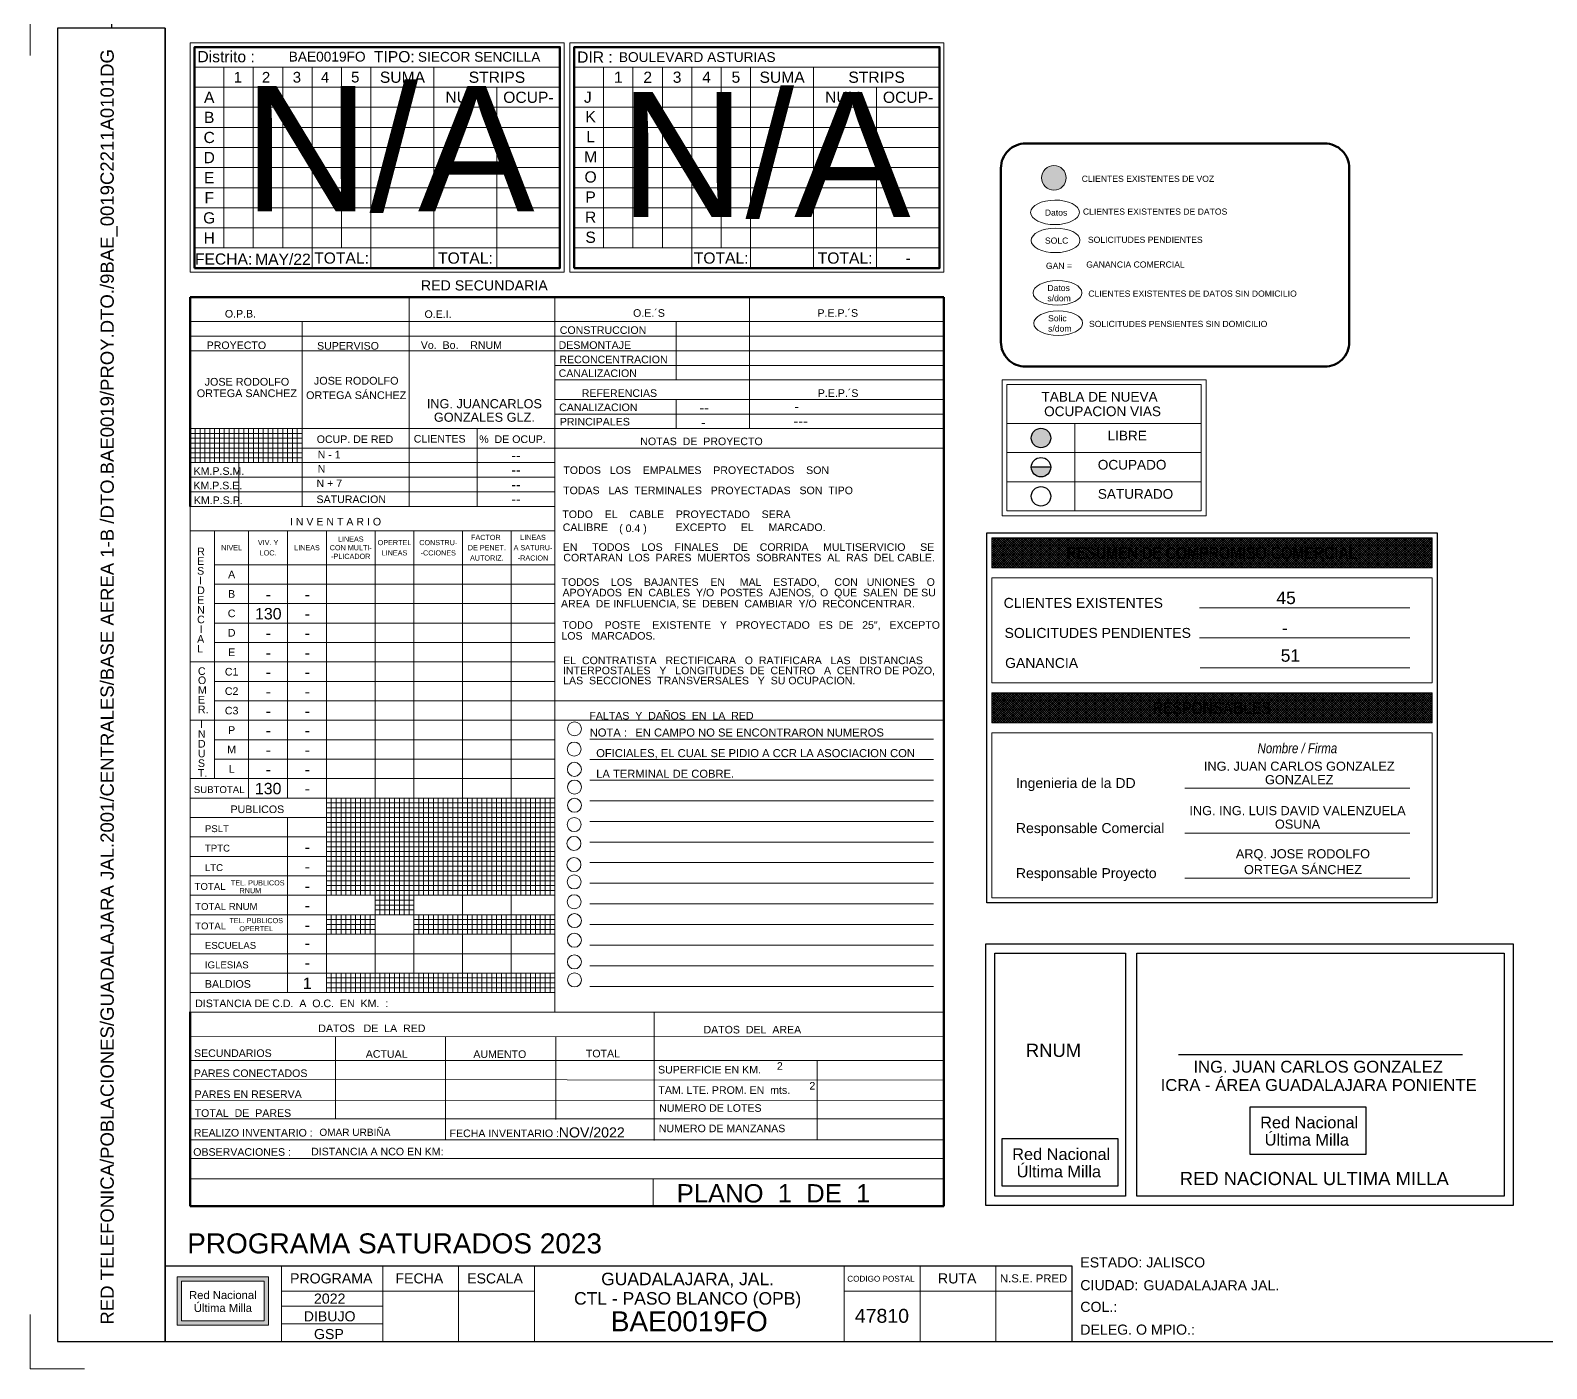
# Model space of a CAD drawing. Header units: millimetres. Extents: x -3867 to -351, y 1591 to 3666.
# Drawn here: x -2897.1 to -2594, y 1597.1 to 1864.5 of the extents above; entities that cross this region are included whole.
import ezdxf
from ezdxf.enums import TextEntityAlignment as Align

# ---------------------------------------------------------------- set-up
doc = ezdxf.new("R2010")
doc.units = ezdxf.units.MM
doc.linetypes.add('TLSIGC_007', pattern=[28, 10, -1, 10, -1, 2, -1, 2, -1])
for name, color, linetype, lineweight in [('APUNTADOR PROYECTADO SECUNDARIO', 1, 'Continuous', 80), ('CANALIZACION P.V.C. ALIGERADA EXISTENTE', 132, 'Continuous', 30), ('CENTRAL', 6, 'Continuous', 5), ('CLIENTES EXISTENTES DE DATOS', 7, 'Continuous', 13), ('CLIENTES EXISTENTES DE DATOS SIN DOMICILIO', 170, 'Continuous', 13), ('CLIENTES EXISTENTES DE VOZ', 94, 'Continuous', 13), ('DATOS DE CARATULA', 160, 'Continuous', 5), ('DISTRITO', 42, 'TLSIGC_007', 60), ('GANANCIA COMENCIAL', 10, 'Continuous', 13), ('marco', 7, 'Continuous', 60), ('MARCO DE CONSTRUCCION', 7, 'Continuous', 5), ('MARCO Y LINEAS DE DATOS', 150, 'Continuous', 20), ('MARCOS CONSTRUCCION', 7, 'Continuous', 30), ('SOLICITUDES', 6, 'Continuous', 9), ('SOLICITUDES PENSIENTES SIN DOMICILIO', 172, 'Continuous', 13)]:
    doc.layers.add(name, color=color, linetype=linetype, lineweight=lineweight)
doc.layers.add('CABLE PROYECTADO SUBTERRANEO', color=1, linetype='Continuous')
doc.styles.add('RESUMEN', font='ARIALNB.TTF')
doc.styles.add('RESUMEN 1', font='ARIALNBI.TTF')
doc.styles.get("Standard").update_dxf_attribs({"font": 'arial.ttf'})

msp = doc.modelspace()

# ---------------------------------------------------------------- hatches: boundary and pattern name
at = {"linetype": 'Continuous', "lineweight": 0}
h = msp.add_hatch(dxfattribs=at)
h.set_pattern_fill('ANSI37', color=254, scale=0.1, style=0)
h.set_pattern_definition([(45, (-3187.67385, 2003.2851), (-0.2245064, 0.2245064), []), (135, (-3187.67385, 2003.2851), (-0.2245064, -0.2245064), [])])
h.paths.add_polyline_path([(-2704.97, 1763.14), (-2704.97, 1757.14), (-2616.97, 1757.14), (-2616.97, 1763.14)])
h = msp.add_hatch(dxfattribs=at)
h.set_pattern_fill('ANSI37', color=254, scale=0.1, style=0)
h.set_pattern_definition([(45, (-3187.6692, 1972.2928), (-0.2245064, 0.2245064), []), (135, (-3187.6692, 1972.2928), (-0.2245064, -0.2245064), [])])
h.paths.add_polyline_path([(-2704.96, 1732.15), (-2704.96, 1726.15), (-2616.96, 1726.15), (-2616.96, 1732.15)])
at = {"layer": 'CANALIZACION P.V.C. ALIGERADA EXISTENTE', "ltscale": 0.1}
for points in [[(-2693.18, 1783.07, 1), (-2697.06, 1783.07, 1)], [(-2693.18, 1777.24), (-2697.06, 1777.24, 1)]]:
    msp.add_hatch(color=256, dxfattribs=at).paths.add_polyline_path(points)
at = {"layer": 'CLIENTES EXISTENTES DE VOZ'}
h = msp.add_hatch(color=94, dxfattribs=at)
h.dxf.hatch_style = 1
edge = h.paths.add_edge_path()
edge.add_arc((-2692.54, 1835.07), 2.46, 0, 360)
at = {"layer": 'MARCO Y LINEAS DE DATOS', "linetype": 'Continuous', "lineweight": 9}
h = msp.add_hatch(color=256, dxfattribs=at)
h.dxf.hatch_style = 1
h.paths.add_polyline_path([(-2867.76, 1615.47), (-2867.76, 1605.78), (-2849.53, 1605.78), (-2849.53, 1615.47)])
h.paths.add_polyline_path([(-2850.42, 1606.67), (-2866.88, 1606.67), (-2866.88, 1614.58), (-2850.42, 1614.58)], flags=16)
h.paths.add_polyline_path([(-2865.63, 1613.05), (-2851.65, 1613.05), (-2851.65, 1610.61), (-2865.63, 1610.61)], flags=24)
h.paths.add_polyline_path([(-2864.68, 1610.84), (-2852.52, 1610.84), (-2852.52, 1607.99), (-2864.68, 1607.99)], flags=24)

# ---------------------------------------------------------------- linework, layer by layer
at = {"color": 7, "linetype": 'Continuous', "lineweight": 5}
for p, q in [((-2663.44, 1749.12), (-2621.37, 1749.12)), ((-2663.44, 1743.12), (-2621.37, 1743.12)), ((-2663.32, 1737.12), (-2621.37, 1737.12)), ((-2666.37, 1713.12), (-2621.37, 1713.12)), ((-2666.37, 1704.12), (-2621.37, 1704.12)), ((-2666.37, 1695.12), (-2621.37, 1695.12))]:
    msp.add_line(p, q, dxfattribs=at)
at = {"color": 7, "linetype": 'Continuous', "lineweight": 30}
msp.add_lwpolyline([(-2705.96, 1764.15), (-2615.96, 1764.15), (-2615.96, 1690.15), (-2705.96, 1690.15)], close=True, dxfattribs=at)
at = {"color": 7, "linetype": 'Continuous', "lineweight": 5}
for points in [[(-2704.96, 1763.15), (-2616.96, 1763.15), (-2616.96, 1757.15), (-2704.96, 1757.15)], [(-2704.96, 1755.15), (-2616.96, 1755.15), (-2616.96, 1734.15), (-2704.96, 1734.15)], [(-2704.96, 1732.15), (-2616.96, 1732.15), (-2616.96, 1726.15), (-2704.96, 1726.15)], [(-2704.96, 1724.15), (-2616.96, 1724.15), (-2616.96, 1691.15), (-2704.96, 1691.15)]]:
    msp.add_lwpolyline(points, close=True, dxfattribs=at)
at = {"layer": 'CANALIZACION P.V.C. ALIGERADA EXISTENTE', "ltscale": 0.1}
msp.add_line((-2693.18, 1777.24), (-2697.06, 1777.24), dxfattribs=at)
for centre in [(-2695.12, 1783.07), (-2695.12, 1777.24), (-2695.12, 1771.42)]:
    msp.add_circle(centre, 1.94, dxfattribs=at)
at = {"layer": 'CLIENTES EXISTENTES DE DATOS'}
msp.add_ellipse((-2692.32, 1828.17), major_axis=(4.88, 0.02), ratio=0.5027, dxfattribs=at)
at = {"layer": 'CLIENTES EXISTENTES DE VOZ'}
msp.add_circle((-2692.54, 1835.07), 2.46, dxfattribs=at)
at = {"layer": 'marco'}
msp.add_lwpolyline([(-2703.13, 1837.01, -0.414214), (-2698.21, 1841.94), (-2664.72, 1841.94), (-2640.34, 1841.94), (-2638.41, 1841.94, -0.414214), (-2633.49, 1837.01), (-2633.49, 1802.26, -0.414214), (-2638.41, 1797.34), (-2640.34, 1797.34), (-2664.72, 1797.34), (-2698.21, 1797.34, -0.414214), (-2703.13, 1802.26)], format="xyb", close=True, dxfattribs=at)
at = {"layer": 'MARCO DE CONSTRUCCION', "color": 7, "linetype": 'Continuous', "lineweight": 5}
msp.add_line((-2788.42, 1861.21), (-2788.42, 1857.19), dxfattribs=at)
at = {"layer": 'MARCO DE CONSTRUCCION', "color": 7, "linetype": 'Continuous'}
for p, q in [((-2864.31, 1857.19), (-2791.27, 1857.19)), ((-2858.43, 1821.05), (-2858.43, 1857.19)), ((-2852.56, 1821.05), (-2852.56, 1857.19)), ((-2846.68, 1821.05), (-2846.68, 1857.19)), ((-2840.8, 1817.03), (-2840.8, 1857.19)), ((-2834.92, 1821.05), (-2834.92, 1857.19)), ((-2829.05, 1817.03), (-2829.05, 1857.19)), ((-2816.45, 1817.03), (-2816.45, 1857.19)), ((-2788.42, 1857.19), (-2715.38, 1857.19)), ((-2782.54, 1821.05), (-2782.54, 1857.19)), ((-2776.67, 1821.05), (-2776.67, 1857.19)), ((-2770.79, 1821.05), (-2770.79, 1857.19)), ((-2764.91, 1817.03), (-2764.91, 1857.19)), ((-2759.04, 1821.05), (-2759.04, 1857.19)), ((-2753.16, 1817.03), (-2753.16, 1857.19)), ((-2740.57, 1817.03), (-2740.57, 1857.19)), ((-2864.31, 1853.18), (-2791.27, 1853.18)), ((-2803.86, 1817.03), (-2803.86, 1853.18)), ((-2788.42, 1853.18), (-2715.38, 1853.18)), ((-2727.97, 1817.03), (-2727.97, 1853.18)), ((-2864.31, 1849.16), (-2791.27, 1849.16)), ((-2788.42, 1849.16), (-2715.38, 1849.16)), ((-2864.31, 1845.14), (-2791.27, 1845.14)), ((-2788.42, 1845.14), (-2715.38, 1845.14)), ((-2864.31, 1841.13), (-2791.27, 1841.13)), ((-2788.42, 1841.13), (-2715.38, 1841.13)), ((-2864.31, 1837.11), (-2791.27, 1837.11)), ((-2788.42, 1837.11), (-2715.38, 1837.11)), ((-2864.31, 1833.09), (-2791.27, 1833.09)), ((-2788.42, 1833.09), (-2715.38, 1833.09)), ((-2864.31, 1829.08), (-2791.27, 1829.08)), ((-2788.42, 1829.08), (-2715.38, 1829.08)), ((-2864.31, 1825.06), (-2791.27, 1825.06)), ((-2788.42, 1825.06), (-2715.38, 1825.06)), ((-2864.31, 1821.05), (-2791.27, 1821.05)), ((-2788.42, 1821.05), (-2715.38, 1821.05)), ((-2821.42, 1811.19), (-2821.42, 1769.41)), ((-2792.27, 1811.19), (-2792.27, 1668.36)), ((-2753.41, 1811.19), (-2753.41, 1784.96)), ((-2865.15, 1806.33), (-2714.54, 1806.33)), ((-2865.15, 1803.42), (-2714.54, 1803.42)), ((-2842.8, 1806.33), (-2842.8, 1769.41)), ((-2768.02, 1806.25), (-2768.02, 1794.67)), ((-2865.15, 1800.5), (-2714.54, 1800.5)), ((-2792.27, 1797.59), (-2714.54, 1797.59)), ((-2792.27, 1794.67), (-2714.54, 1794.67)), ((-2792.27, 1790.79), (-2714.54, 1790.79)), ((-2768.02, 1790.79), (-2768.02, 1784.96)), ((-2792.27, 1787.87), (-2714.54, 1787.87)), ((-2865.15, 1668.36), (-2865.15, 1784.96)), ((-2865.15, 1784.95), (-2792.27, 1784.95)), ((-2865.15, 1783.98), (-2842.8, 1783.98)), ((-2865.15, 1783.01), (-2842.8, 1783.01)), ((-2864.18, 1784.96), (-2864.18, 1778.15)), ((-2863.2, 1784.96), (-2863.2, 1778.15)), ((-2862.23, 1784.96), (-2862.23, 1778.15)), ((-2861.26, 1784.96), (-2861.26, 1778.15)), ((-2860.29, 1784.96), (-2860.29, 1778.15)), ((-2859.32, 1784.96), (-2859.32, 1778.15)), ((-2858.35, 1784.96), (-2858.35, 1778.15)), ((-2857.37, 1784.96), (-2857.37, 1778.15)), ((-2856.4, 1784.96), (-2856.4, 1778.15)), ((-2855.43, 1784.96), (-2855.43, 1769.41)), ((-2854.46, 1784.96), (-2854.46, 1778.15)), ((-2853.49, 1784.96), (-2853.49, 1778.15)), ((-2852.52, 1784.96), (-2852.52, 1778.15)), ((-2851.54, 1784.96), (-2851.54, 1778.15)), ((-2850.57, 1784.96), (-2850.57, 1778.15)), ((-2849.6, 1784.96), (-2849.6, 1778.15)), ((-2848.63, 1784.96), (-2848.63, 1778.15)), ((-2847.66, 1784.96), (-2847.66, 1778.15)), ((-2846.69, 1784.96), (-2846.69, 1778.15)), ((-2845.71, 1784.96), (-2845.71, 1778.15)), ((-2844.74, 1784.96), (-2844.74, 1778.15)), ((-2843.77, 1784.96), (-2843.77, 1778.15)), ((-2807.82, 1784.96), (-2807.82, 1769.41)), ((-2792.27, 1784.96), (-2714.54, 1784.96)), ((-2865.15, 1782.04), (-2842.8, 1782.04)), ((-2714.54, 1781.07), (-2865.15, 1781.07)), ((-2865.15, 1780.1), (-2842.8, 1780.1)), ((-2865.15, 1779.13), (-2842.8, 1779.13)), ((-2865.15, 1778.15), (-2792.27, 1778.15)), ((-2792.27, 1775.24), (-2865.15, 1775.24)), ((-2865.15, 1772.32), (-2792.27, 1772.32)), ((-2865.15, 1769.41), (-2792.27, 1769.41)), ((-2865.15, 1764.55), (-2792.27, 1764.55)), ((-2860.29, 1764.55), (-2860.29, 1715)), ((-2853.49, 1764.55), (-2853.49, 1711.11)), ((-2845.71, 1764.55), (-2845.75, 1711.15)), ((-2837.94, 1672.24), (-2837.94, 1764.55)), ((-2828.22, 1764.55), (-2828.22, 1672.24)), ((-2820.45, 1672.24), (-2820.45, 1764.55)), ((-2810.73, 1764.55), (-2810.73, 1672.24)), ((-2801.02, 1764.55), (-2801.02, 1672.24)), ((-2860.29, 1757.75), (-2792.27, 1757.75)), ((-2860.29, 1753.86), (-2792.27, 1753.86)), ((-2860.29, 1749.98), (-2792.27, 1749.98)), ((-2860.29, 1746.09), (-2792.27, 1746.09)), ((-2860.29, 1742.2), (-2792.27, 1742.2)), ((-2865.15, 1738.32), (-2792.27, 1738.32)), ((-2860.29, 1734.43), (-2792.27, 1734.43)), ((-2860.29, 1730.54), (-2714.54, 1730.54)), ((-2865.15, 1726.66), (-2714.54, 1726.66)), ((-2860.29, 1722.77), (-2792.27, 1722.77)), ((-2785.32, 1722.92), (-2716.6, 1722.92)), ((-2860.29, 1718.88), (-2792.27, 1718.88)), ((-2785.32, 1718.8), (-2716.6, 1718.8)), ((-2865.15, 1715), (-2792.27, 1715)), ((-2785.32, 1714.68), (-2716.6, 1714.68)), ((-2865.15, 1711.11), (-2792.27, 1711.11)), ((-2837.94, 1710.14), (-2792.27, 1710.14)), ((-2836.97, 1711.11), (-2836.97, 1691.68)), ((-2836, 1711.11), (-2836, 1691.68)), ((-2835.03, 1711.11), (-2835.03, 1691.68)), ((-2834.05, 1711.11), (-2834.05, 1691.68)), ((-2833.08, 1711.11), (-2833.08, 1691.68)), ((-2832.11, 1711.11), (-2832.11, 1691.68)), ((-2831.14, 1711.11), (-2831.14, 1691.68)), ((-2830.17, 1711.11), (-2830.17, 1691.68)), ((-2829.2, 1711.11), (-2829.2, 1691.68)), ((-2827.25, 1711.11), (-2827.25, 1687.79)), ((-2826.28, 1711.11), (-2826.28, 1687.79)), ((-2825.31, 1711.11), (-2825.31, 1687.79)), ((-2824.34, 1711.11), (-2824.34, 1687.79)), ((-2823.37, 1711.11), (-2823.37, 1687.79)), ((-2822.39, 1711.11), (-2822.39, 1687.79)), ((-2821.42, 1711.11), (-2821.42, 1687.79)), ((-2819.48, 1711.11), (-2819.48, 1691.68)), ((-2818.51, 1691.68), (-2818.51, 1711.11)), ((-2817.54, 1711.11), (-2817.54, 1691.68)), ((-2816.56, 1711.11), (-2816.56, 1691.68)), ((-2815.59, 1691.68), (-2815.59, 1711.11)), ((-2814.62, 1691.68), (-2814.62, 1711.11)), ((-2813.65, 1711.11), (-2813.65, 1691.68)), ((-2812.68, 1691.68), (-2812.68, 1711.11)), ((-2811.71, 1711.11), (-2811.71, 1691.68)), ((-2809.76, 1711.11), (-2809.76, 1691.68)), ((-2808.79, 1711.11), (-2808.79, 1691.68)), ((-2807.82, 1691.68), (-2807.82, 1711.11)), ((-2806.85, 1711.11), (-2806.85, 1691.68)), ((-2805.88, 1691.68), (-2805.88, 1711.11)), ((-2804.9, 1711.11), (-2804.9, 1691.68)), ((-2803.93, 1691.68), (-2803.93, 1711.11)), ((-2802.96, 1711.11), (-2802.96, 1691.68)), ((-2801.99, 1691.68), (-2801.99, 1711.11)), ((-2800.05, 1711.11), (-2800.05, 1691.68)), ((-2799.07, 1691.68), (-2799.07, 1711.11)), ((-2798.1, 1711.11), (-2798.1, 1691.68)), ((-2797.13, 1691.68), (-2797.13, 1711.11)), ((-2796.16, 1711.11), (-2796.16, 1691.68)), ((-2795.19, 1691.68), (-2795.19, 1711.11)), ((-2794.22, 1711.11), (-2794.22, 1691.68)), ((-2793.24, 1691.68), (-2793.24, 1711.11)), ((-2785.32, 1710.56), (-2716.6, 1710.56)), ((-2865.15, 1707.22), (-2792.27, 1707.22)), ((-2845.71, 1707.22), (-2845.71, 1672.24)), ((-2837.94, 1709.17), (-2792.27, 1709.17)), ((-2837.94, 1708.19), (-2792.27, 1708.19)), ((-2785.32, 1706.44), (-2716.6, 1706.44)), ((-2837.94, 1706.25), (-2792.27, 1706.25)), ((-2837.94, 1705.28), (-2792.27, 1705.28)), ((-2837.94, 1704.31), (-2792.27, 1704.31)), ((-2865.15, 1703.34), (-2792.27, 1703.34)), ((-2837.94, 1702.36), (-2792.27, 1702.36)), ((-2837.94, 1701.39), (-2792.27, 1701.39)), ((-2837.94, 1700.42), (-2792.27, 1700.42)), ((-2785.32, 1702.32), (-2716.6, 1702.32)), ((-2865.15, 1699.45), (-2792.27, 1699.45)), ((-2837.94, 1698.48), (-2792.27, 1698.48)), ((-2837.94, 1697.51), (-2792.27, 1697.51)), ((-2785.32, 1698.21), (-2716.6, 1698.21)), ((-2865.15, 1695.56), (-2792.27, 1695.56)), ((-2837.94, 1696.53), (-2792.27, 1696.53)), ((-2837.94, 1694.59), (-2792.27, 1694.59)), ((-2865.15, 1691.68), (-2792.27, 1691.68)), ((-2792.27, 1693.62), (-2837.94, 1693.62)), ((-2837.94, 1692.65), (-2792.27, 1692.65)), ((-2785.32, 1694.09), (-2716.6, 1694.09)), ((-2828.22, 1690.7), (-2820.45, 1690.7)), ((-2820.45, 1689.73), (-2828.22, 1689.73)), ((-2828.22, 1688.76), (-2820.45, 1688.76)), ((-2785.32, 1689.97), (-2716.6, 1689.97)), ((-2865.15, 1687.79), (-2792.27, 1687.79)), ((-2837.94, 1686.82), (-2828.22, 1686.82)), ((-2837.94, 1685.85), (-2828.22, 1685.85)), ((-2836.97, 1687.79), (-2836.97, 1683.9)), ((-2836, 1687.79), (-2836, 1683.9)), ((-2835.03, 1687.79), (-2835.03, 1683.9)), ((-2834.05, 1687.79), (-2834.05, 1683.9)), ((-2833.08, 1687.79), (-2833.08, 1683.9)), ((-2832.11, 1687.79), (-2832.11, 1683.9)), ((-2831.14, 1687.79), (-2831.14, 1683.9)), ((-2830.17, 1687.79), (-2830.17, 1683.9)), ((-2829.2, 1687.79), (-2829.2, 1683.9)), ((-2820.45, 1686.82), (-2792.27, 1686.82)), ((-2820.45, 1685.85), (-2792.27, 1685.85)), ((-2819.48, 1687.79), (-2819.48, 1683.9)), ((-2818.51, 1687.79), (-2818.51, 1683.9)), ((-2817.54, 1683.9), (-2817.54, 1687.79)), ((-2816.56, 1687.79), (-2816.56, 1683.9)), ((-2815.59, 1683.9), (-2815.59, 1687.79)), ((-2814.62, 1687.79), (-2814.62, 1683.9)), ((-2813.65, 1683.9), (-2813.65, 1687.79)), ((-2812.68, 1687.79), (-2812.68, 1683.9)), ((-2811.71, 1683.9), (-2811.71, 1687.79)), ((-2809.76, 1687.79), (-2809.76, 1683.9)), ((-2808.79, 1683.9), (-2808.79, 1687.79)), ((-2807.82, 1687.79), (-2807.82, 1683.9)), ((-2806.85, 1683.9), (-2806.85, 1687.79)), ((-2805.88, 1687.79), (-2805.88, 1683.9)), ((-2804.9, 1683.9), (-2804.9, 1687.79)), ((-2803.93, 1687.79), (-2803.93, 1683.9)), ((-2802.96, 1683.9), (-2802.96, 1687.79)), ((-2801.99, 1687.79), (-2801.99, 1683.9)), ((-2800.05, 1683.9), (-2800.05, 1687.79)), ((-2799.07, 1687.79), (-2799.07, 1683.9)), ((-2798.1, 1683.9), (-2798.1, 1687.79)), ((-2797.13, 1687.79), (-2797.13, 1683.9)), ((-2796.16, 1683.9), (-2796.16, 1687.79)), ((-2795.19, 1687.79), (-2795.19, 1683.9)), ((-2794.22, 1683.9), (-2794.22, 1687.79)), ((-2793.24, 1687.79), (-2793.24, 1683.9)), ((-2785.32, 1685.85), (-2716.6, 1685.85)), ((-2865.15, 1683.9), (-2792.27, 1683.9)), ((-2837.94, 1684.87), (-2828.22, 1684.87)), ((-2820.45, 1684.87), (-2792.27, 1684.87)), ((-2865.15, 1680.02), (-2792.27, 1680.02)), ((-2785.32, 1681.73), (-2716.6, 1681.73)), ((-2865.15, 1676.13), (-2792.27, 1676.13)), ((-2836.97, 1676.13), (-2836.97, 1672.24)), ((-2836, 1672.24), (-2836, 1676.13)), ((-2835.03, 1676.13), (-2835.03, 1672.24)), ((-2834.05, 1672.24), (-2834.05, 1676.13)), ((-2833.08, 1676.13), (-2833.08, 1672.24)), ((-2832.11, 1672.24), (-2832.11, 1676.13)), ((-2831.14, 1676.13), (-2831.14, 1672.24)), ((-2830.17, 1672.24), (-2830.17, 1676.13)), ((-2829.2, 1676.13), (-2829.2, 1672.24)), ((-2827.25, 1672.24), (-2827.25, 1676.13)), ((-2826.28, 1676.13), (-2826.28, 1672.24)), ((-2825.31, 1672.24), (-2825.31, 1676.13)), ((-2824.34, 1672.24), (-2824.34, 1676.13)), ((-2823.37, 1676.13), (-2823.37, 1672.24)), ((-2822.39, 1676.13), (-2822.39, 1672.24)), ((-2821.42, 1672.24), (-2821.42, 1676.13)), ((-2819.48, 1676.13), (-2819.48, 1672.24)), ((-2818.51, 1672.24), (-2818.51, 1676.13)), ((-2817.54, 1676.13), (-2817.54, 1672.24)), ((-2816.56, 1672.24), (-2816.56, 1676.13)), ((-2815.59, 1676.13), (-2815.59, 1672.24)), ((-2814.62, 1672.24), (-2814.62, 1676.13)), ((-2813.65, 1676.13), (-2813.65, 1672.24)), ((-2812.68, 1672.24), (-2812.68, 1676.13)), ((-2811.71, 1676.13), (-2811.71, 1672.24)), ((-2809.76, 1672.24), (-2809.76, 1676.13)), ((-2808.79, 1676.13), (-2808.79, 1672.24)), ((-2807.82, 1672.24), (-2807.82, 1676.13)), ((-2806.85, 1676.13), (-2806.85, 1672.24)), ((-2805.88, 1672.24), (-2805.88, 1676.13)), ((-2804.9, 1676.13), (-2804.9, 1672.24)), ((-2803.93, 1672.24), (-2803.93, 1676.13)), ((-2802.96, 1676.13), (-2802.96, 1672.24)), ((-2801.99, 1672.24), (-2801.99, 1676.13)), ((-2800.05, 1676.13), (-2800.05, 1672.24)), ((-2799.07, 1672.24), (-2799.07, 1676.13)), ((-2798.1, 1676.13), (-2798.1, 1672.24)), ((-2797.13, 1676.13), (-2797.13, 1672.24)), ((-2796.16, 1672.24), (-2796.16, 1676.13)), ((-2795.19, 1672.24), (-2795.19, 1676.13)), ((-2794.22, 1676.13), (-2794.22, 1672.24)), ((-2793.24, 1672.24), (-2793.24, 1676.13)), ((-2785.32, 1677.61), (-2716.6, 1677.61)), ((-2837.94, 1675.16), (-2792.27, 1675.16)), ((-2837.94, 1674.19), (-2792.27, 1674.19)), ((-2837.94, 1673.21), (-2792.27, 1673.21)), ((-2785.32, 1673.49), (-2716.6, 1673.49)), ((-2865.15, 1672.24), (-2792.27, 1672.24)), ((-2714.54, 1668.36), (-2865.15, 1668.36)), ((-2772.45, 1668.36), (-2772.45, 1642.7)), ((-2864.95, 1663.46), (-2714.54, 1663.38)), ((-2836.11, 1663.46), (-2836.11, 1647.02)), ((-2814.16, 1663.34), (-2814.16, 1642.9)), ((-2792.08, 1663.46), (-2792.08, 1646.86)), ((-2865.15, 1658.64), (-2714.54, 1658.64)), ((-2739.88, 1658.57), (-2739.88, 1642.82)), ((-2865.11, 1654.87), (-2714.54, 1654.71)), ((-2714.54, 1650.67), (-2865.11, 1650.75)), ((-2865.03, 1647.02), (-2714.54, 1647.02)), ((-2865.03, 1642.82), (-2714.54, 1642.82)), ((-2714.54, 1639.09), (-2865.03, 1639.09)), ((-2865.11, 1635.05), (-2714.54, 1635.05)), ((-2772.65, 1635.05), (-2772.65, 1629.61))]:
    msp.add_line(p, q, dxfattribs=at)
at = {"layer": 'MARCO DE CONSTRUCCION', "color": 7, "linetype": 'Continuous', "lineweight": 50}
for p, q in [((-2865.15, 1811.19), (-2714.54, 1811.19)), ((-2865.15, 1811.19), (-2865.15, 1769.41)), ((-2714.54, 1811.19), (-2714.54, 1629.53)), ((-2865.15, 1629.53), (-2865.15, 1668.39)), ((-2714.54, 1629.53), (-2865.15, 1629.53))]:
    msp.add_line(p, q, dxfattribs=at)
at = {"layer": 'MARCO DE CONSTRUCCION', "linetype": 'Continuous'}
for p, q in [((-2701.92, 1785.98), (-2663.08, 1785.98)), ((-2688.32, 1785.98), (-2688.32, 1768.51)), ((-2701.92, 1780.16), (-2663.08, 1780.16)), ((-2701.92, 1774.33), (-2663.08, 1774.33))]:
    msp.add_line(p, q, dxfattribs=at)
at = {"layer": 'MARCO DE CONSTRUCCION', "color": 7, "linetype": 'Continuous', "lineweight": 30}
for p, q in [((-2870.15, 1617.66), (-2688.97, 1617.66)), ((-2688.97, 1617.66), (-2688.97, 1602.5))]:
    msp.add_line(p, q, dxfattribs=at)
at = {"layer": 'MARCO DE CONSTRUCCION', "color": 7, "linetype": 'Continuous', "lineweight": 20}
for p, q in [((-2846.9, 1617.66), (-2846.9, 1602.5)), ((-2826.68, 1617.66), (-2826.68, 1602.5)), ((-2811.52, 1617.66), (-2811.52, 1602.5)), ((-2796.36, 1617.66), (-2796.36, 1602.5)), ((-2734.45, 1617.66), (-2734.45, 1602.5)), ((-2719.29, 1617.66), (-2719.29, 1602.5)), ((-2704.13, 1617.66), (-2704.13, 1602.5)), ((-2846.9, 1612.6), (-2796.36, 1612.6)), ((-2734.45, 1612.6), (-2688.97, 1612.6)), ((-2846.9, 1609.57), (-2826.68, 1609.57)), ((-2846.9, 1606.03), (-2826.68, 1606.03))]:
    msp.add_line(p, q, dxfattribs=at)
at = {"layer": 'MARCO DE CONSTRUCCION', "color": 7, "linetype": 'Continuous', "lineweight": 30}
msp.add_lwpolyline([(-2870.15, 1864.96), (-2891.72, 1864.96), (-2891.72, 1602.5), (-2870.15, 1602.5), (-2870.15, 1864.96), (-2870.15, 1602.5), (-2070.22, 1602.5), (-2070.22, 2127.42), (-2880.93, 2127.42), (-2880.93, 1864.96)], dxfattribs=at)
at = {"layer": 'MARCO DE CONSTRUCCION'}
for points in [[(-2886.31, 1875.78), (-2886.31, 1870.37), (-2897.13, 1870.37), (-2897.13, 1859.55)], [(-2897.13, 1607.91), (-2897.13, 1597.08), (-2886.31, 1597.08)]]:
    msp.add_lwpolyline(points, dxfattribs=at)
at = {"layer": 'MARCO DE CONSTRUCCION', "color": 7, "linetype": 'Continuous', "lineweight": 5}
for points in [[(-2865.15, 1862.05), (-2790.43, 1862.05), (-2790.43, 1816.19), (-2865.15, 1816.19)], [(-2789.26, 1862.05), (-2714.54, 1862.05), (-2714.54, 1816.19), (-2789.26, 1816.19)]]:
    msp.add_lwpolyline(points, close=True, dxfattribs=at)
at = {"layer": 'MARCO DE CONSTRUCCION', "color": 7, "linetype": 'Continuous', "lineweight": 50}
for points in [[(-2864.31, 1817.03), (-2791.27, 1817.03), (-2791.27, 1861.21), (-2864.31, 1861.21)], [(-2788.42, 1817.03), (-2715.38, 1817.03), (-2715.38, 1861.21), (-2788.42, 1861.21)]]:
    msp.add_lwpolyline(points, close=True, dxfattribs=at)
at = {"layer": 'MARCO DE CONSTRUCCION', "linetype": 'Continuous'}
for points in [[(-2702.89, 1794.72), (-2662.11, 1794.72), (-2662.11, 1767.53), (-2702.89, 1767.53)], [(-2701.92, 1793.75), (-2663.08, 1793.75), (-2663.08, 1768.51), (-2701.92, 1768.51)]]:
    msp.add_lwpolyline(points, close=True, dxfattribs=at)
at = {"layer": 'MARCO DE CONSTRUCCION', "color": 7, "linetype": 'Continuous'}
for centre in [(-2788.35, 1724.95), (-2788.43, 1720.9), (-2788.39, 1716.86), (-2788.35, 1713.32), (-2788.35, 1709.67), (-2788.43, 1705.82), (-2788.46, 1702.05), (-2788.46, 1697.82), (-2788.43, 1694.36), (-2788.43, 1690.39), (-2788.35, 1686.62), (-2788.39, 1682.7), (-2788.39, 1678.38), (-2788.35, 1674.77)]:
    msp.add_circle(centre, 1.4, dxfattribs=at)
at = {"layer": 'MARCO Y LINEAS DE DATOS', "linetype": 'Continuous', "lineweight": 9}
for points in [[(-2867.76, 1615.47), (-2849.53, 1615.47), (-2849.53, 1605.78), (-2867.76, 1605.78)], [(-2850.42, 1606.67), (-2866.88, 1606.67), (-2866.88, 1614.58), (-2850.42, 1614.58)]]:
    msp.add_lwpolyline(points, close=True, dxfattribs=at)
at = {"layer": 'MARCOS CONSTRUCCION', "color": 0}
for p, q in [((-2706.15, 1629.72), (-2706.15, 1681.97)), ((-2706.15, 1681.97), (-2600.76, 1681.97)), ((-2704.33, 1631.53), (-2704.33, 1680.15)), ((-2704.33, 1680.15), (-2678.2, 1680.15)), ((-2678.2, 1680.15), (-2678.2, 1631.53)), ((-2675.94, 1631.53), (-2675.94, 1680.15)), ((-2675.94, 1680.15), (-2602.57, 1680.15)), ((-2602.57, 1680.15), (-2602.57, 1631.53)), ((-2600.76, 1681.97), (-2600.76, 1629.72)), ((-2667.63, 1659.89), (-2610.89, 1659.89)), ((-2678.2, 1631.53), (-2704.33, 1631.53)), ((-2602.57, 1631.53), (-2675.94, 1631.53)), ((-2600.76, 1629.72), (-2706.15, 1629.72))]:
    msp.add_line(p, q, dxfattribs=at)
at = {"layer": 'MARCOS CONSTRUCCION'}
for points in [[(-2653.29, 1649.43), (-2630.18, 1649.43), (-2630.18, 1639.88), (-2653.29, 1639.88)], [(-2702.85, 1643.09), (-2679.74, 1643.09), (-2679.74, 1633.54), (-2702.85, 1633.54)]]:
    msp.add_lwpolyline(points, close=True, dxfattribs=at)
at = {"layer": 'SOLICITUDES', "linetype": 'Continuous'}
msp.add_ellipse((-2692.21, 1822.57), major_axis=(4.88, 0.02), ratio=0.5027, dxfattribs=at)
at = {"layer": 'SOLICITUDES PENSIENTES SIN DOMICILIO', "color": 4}
for centre in [(-2691.82, 1812.08), (-2691.68, 1806.03)]:
    msp.add_ellipse(centre, major_axis=(4.88, 0.02), ratio=0.5027, dxfattribs=at)

# ---------------------------------------------------------------- texts
at = {"color": 7, "linetype": 'Continuous'}
for s, p in [('Red Nacional', (-2858.65, 1611.83)), ('Última Milla', (-2858.64, 1609.42))]:
    msp.add_text(s, height=1.6107, dxfattribs=at).set_placement(p, align=Align.MIDDLE)
at = {"layer": 'APUNTADOR PROYECTADO SECUNDARIO'}
for p in [(-2854.56, 1828.4), (-2779.39, 1827.23)]:
    msp.add_text('N/A', height=25, dxfattribs=at).set_placement(p)
at = {"layer": 'CABLE PROYECTADO SUBTERRANEO', "color": 1, "linetype": 'Continuous', "lineweight": 50}
msp.add_text('PROGRAMA SATURADOS 2023', height=4, dxfattribs=at).set_placement((-2865.77, 1622.12), align=Align.MIDDLE_LEFT)
at = {"layer": 'CANALIZACION P.V.C. ALIGERADA EXISTENTE', "ltscale": 0.1}
for s, height, p in [('TABLA DE NUEVA', 1.9417, (-2695.02, 1790.35)), ('OCUPACION VIAS', 1.9417, (-2694.49, 1787.44)), ('LIBRE', 1.942, (-2681.81, 1782.58)), ('OCUPADO', 1.942, (-2683.76, 1776.76)), ('SATURADO', 1.942, (-2683.76, 1770.93))]:
    msp.add_text(s, height=height, dxfattribs=at).set_placement(p)
at = {"layer": 'CENTRAL', "linetype": 'Continuous', "lineweight": 5}
msp.add_text('CTL - PASO BLANCO (OPB)', height=2.5, dxfattribs=at).set_placement((-2765.75, 1610.82), align=Align.MIDDLE)
at = {"layer": 'CLIENTES EXISTENTES DE DATOS', "attachment_point": 1}
for s, insert, char_height, width in [('Datos', (-2694.35, 1828.74), 1.231, 5.0142), ('CLIENTES EXISTENTES DE DATOS', (-2686.74, 1828.94), 1.2314, 71.0432)]:
    msp.add_mtext(s, dxfattribs=dict(at, insert=insert, char_height=char_height, width=width))
at = {"layer": 'CLIENTES EXISTENTES DE DATOS SIN DOMICILIO', "color": 4, "insert": (-2685.66, 1812.55), "char_height": 1.2314, "width": 48.63, "attachment_point": 1}
msp.add_mtext('CLIENTES EXISTENTES DE DATOS SIN DOMICILIO', dxfattribs=at)
at = {"layer": 'CLIENTES EXISTENTES DE VOZ', "insert": (-2686.98, 1835.5), "char_height": 1.2314, "width": 71.0432, "attachment_point": 1}
msp.add_mtext('CLIENTES EXISTENTES DE VOZ', dxfattribs=at)
at = {"layer": 'DATOS DE CARATULA'}
for s, p in [('ING. JUAN CARLOS GONZALEZ', (-2639.71, 1656.24)), ('ICRA - ÁREA GUADALAJARA PONIENTE', (-2639.61, 1652.59))]:
    msp.add_text(s, height=2.3796, dxfattribs=at).set_placement(p, align=Align.CENTER)
at = {"layer": 'DISTRITO', "linetype": 'Continuous', "lineweight": 15}
msp.add_text('BAE0019FO', height=4, dxfattribs=at).set_placement((-2765.41, 1606.55), align=Align.MIDDLE)
at = {"layer": 'GANANCIA COMENCIAL', "attachment_point": 1}
for s, insert, char_height, width in [('GAN =', (-2694.13, 1818.1), 1.231, 10.9758), ('GANANCIA COMERCIAL', (-2686.07, 1818.36), 1.2314, 26.5729)]:
    msp.add_mtext(s, dxfattribs=dict(at, insert=insert, char_height=char_height, width=width))
at = {"layer": 'MARCO DE CONSTRUCCION', "color": 7, "linetype": 'Continuous', "lineweight": 5}
msp.add_text('RED TELEFONICA/POBLACIONES/GUADALAJARA JAL.2001/CENTRALES/BASE AEREA 1-B /DTO.BAE0019/PROY.DTO./9BAE_0019C2211A0101DG', height=2.65, rotation=90, dxfattribs=at).set_placement((-2883.1, 1605.9), align=Align.TOP_LEFT)
at = {"layer": 'MARCO DE CONSTRUCCION', "color": 7, "linetype": 'Continuous'}
for s, height, p in [('Distrito :', 2.239, (-2863.73, 1859.29)), ('BAE0019FO', 1.959, (-2845.48, 1859.29)), ('TIPO:', 2.239, (-2828.46, 1859.29)), ('SIECOR SENCILLA', 1.9589, (-2819.66, 1859.25)), ('DIR :', 2.239, (-2787.84, 1859.2)), ('BOULEVARD ASTURIAS', 1.9589, (-2779.49, 1859.2)), ('FECHA:', 2.239, (-2864.23, 1818.84))]:
    msp.add_text(s, height=height, dxfattribs=at).set_placement(p, align=Align.MIDDLE_LEFT)
for s, height, p in [('1', 2.14, (-2855.64, 1855.18)), ('2', 2.14, (-2850.01, 1855.18)), ('3', 2.14, (-2843.84, 1855.18)), ('4', 2.14, (-2838.21, 1855.18)), ('5', 2.14, (-2832.18, 1855.18)), ('SUMA', 2.239, (-2822.75, 1855.18)), ('STRIPS', 2.239, (-2803.86, 1855.18)), ('1', 2.24, (-2779.6, 1855.18)), ('2', 2.24, (-2773.73, 1855.18)), ('3', 2.24, (-2767.85, 1855.18)), ('4', 2.24, (-2761.97, 1855.18)), ('5', 2.24, (-2756.1, 1855.18)), ('SUMA', 2.239, (-2746.86, 1855.18)), ('STRIPS', 2.239, (-2727.97, 1855.18)), ('A', 2.24, (-2861.37, 1851.17)), ('NUM.', 2.239, (-2810.16, 1851.17)), ('OCUP-', 2.239, (-2797.57, 1851.17)), ('J', 2.24, (-2785.7, 1851.17)), ('NUM.', 2.239, (-2734.27, 1851.17)), ('OCUP-', 2.239, (-2721.68, 1851.17)), ('B', 2.24, (-2861.37, 1847.15)), ('K', 2.24, (-2785.14, 1847.3)), ('C', 2.24, (-2861.37, 1843.14)), ('L', 2.24, (-2785.14, 1843.28)), ('D', 2.24, (-2861.37, 1839.12)), ('M', 2.24, (-2785.14, 1839.26)), ('E', 2.24, (-2861.37, 1835.1)), ('O', 2.24, (-2785.14, 1835.25)), ('F', 2.24, (-2861.37, 1831.09)), ('P', 2.24, (-2785.14, 1831.23)), ('G', 2.24, (-2861.37, 1827.07)), ('R', 2.24, (-2785.14, 1827.22)), ('H', 2.24, (-2861.37, 1823.05)), ('S', 2.24, (-2785.14, 1823.2)), ('MAY/22', 2.239, (-2846.64, 1818.84)), ('TOTAL:', 2.239, (-2834.92, 1819.04)), ('TOTAL:', 2.239, (-2810.16, 1819.04)), ('TOTAL:', 2.239, (-2759.04, 1819.04)), ('TOTAL:', 2.239, (-2734.27, 1819.04)), ('-', 2.14, (-2721.68, 1819.04)), ('JOSE RODOLFO', 1.5461, (-2853.84, 1794.31)), ('JOSE RODOLFO', 1.5461, (-2831.99, 1794.52)), ('ORTEGA SANCHEZ', 1.5461, (-2853.84, 1792.02)), ('ORTEGA SÁNCHEZ', 1.5461, (-2831.99, 1791.82)), ('ING. JUANCARLOS', 1.819, (-2806.37, 1789.93)), ('GONZALES GLZ.', 1.819, (-2806.37, 1787.23)), ('--', 2.021, (-2800.05, 1779.61)), ('--', 2.021, (-2800.05, 1776.7)), ('--', 2.021, (-2800.05, 1773.78)), ('--', 2.021, (-2800.05, 1770.87)), ('NIVEL', 1.031, (-2856.89, 1761.15)), ('VIV. Y', 1.031, (-2849.6, 1762.18)), ('LINEAS', 1.031, (-2841.83, 1761.15)), ('CON MULTI-', 1.031, (-2833.08, 1761.15)), ('LINEAS', 1.031, (-2833.08, 1762.87)), ('OPERTEL', 1.031, (-2824.34, 1762.18)), ('CONSTRU-', 1.031, (-2815.59, 1762.18)), ('DE PENET.', 1.031, (-2805.88, 1761.15)), ('FACTOR ', 1.031, (-2805.88, 1763.21)), ('A SATURU-', 1.031, (-2796.65, 1761.15)), ('LINEAS', 1.031, (-2796.65, 1763.21)), ('LOC.', 1.031, (-2849.6, 1760.12)), ('-PLICADOR', 1.031, (-2833.08, 1759.43)), ('LINEAS', 1.031, (-2824.34, 1760.12)), ('-CCIONES', 1.031, (-2815.59, 1760.12)), ('AUTORIZ.', 1.031, (-2805.88, 1759.09)), ('-RACION', 1.031, (-2796.65, 1759.09)), ('A', 1.52, (-2856.89, 1755.81)), ('B', 1.52, (-2856.89, 1751.92)), ('45', 2.5, (-2646.13, 1751.12)), ('C', 1.52, (-2856.89, 1748.03)), ('130', 2.274, (-2849.56, 1747.96)), ('-', 2.27, (-2849.56, 1751.84)), ('-', 2.27, (-2841.77, 1751.84)), ('-', 2.27, (-2841.77, 1747.96)), ('D', 1.52, (-2856.89, 1744.15)), ('-', 2.27, (-2849.56, 1744.07)), ('-', 2.27, (-2841.77, 1744.07)), ('-', 2.5, (-2646.37, 1745.12)), ('E', 1.52, (-2856.89, 1740.26)), ('-', 2.27, (-2849.56, 1740.18)), ('-', 2.27, (-2841.77, 1740.18)), ('51', 2.5, (-2645.26, 1739.6)), ('C1', 1.516, (-2856.89, 1736.37)), ('-', 2.27, (-2849.56, 1736.3)), ('-', 2.27, (-2841.77, 1736.3)), ('C2', 1.516, (-2856.89, 1732.49)), ('-', 2.27, (-2849.57, 1732.41)), ('-', 2.27, (-2841.77, 1732.41)), ('C3', 1.516, (-2856.89, 1728.6)), ('-', 2.27, (-2849.57, 1728.52)), ('-', 2.27, (-2841.77, 1728.52)), ('P', 1.52, (-2856.89, 1724.71)), ('M', 1.52, (-2856.89, 1720.83)), ('-', 2.27, (-2849.57, 1724.64)), ('-', 2.27, (-2841.78, 1724.64)), ('-', 2.27, (-2849.57, 1720.75)), ('-', 2.27, (-2841.78, 1720.75)), ('L', 1.52, (-2856.89, 1716.94)), ('-', 2.27, (-2849.57, 1716.86)), ('-', 2.27, (-2841.78, 1716.86)), ('ING. JUAN CARLOS GONZALEZ', 1.819, (-2643.5, 1717.49)), ('GONZALEZ', 1.819, (-2643.5, 1714.79)), ('130', 2.274, (-2849.59, 1713.02)), ('-', 2.27, (-2841.78, 1713.02)), ('ING. ING. LUIS DAVID VALENZUELA', 1.819, (-2643.84, 1708.61)), ('OSUNA', 1.819, (-2643.84, 1705.91)), ('-', 2.27, (-2841.78, 1701.32)), ('ARQ. JOSE RODOLFO', 1.819, (-2642.76, 1699.75)), ('-', 2.27, (-2841.78, 1697.43)), ('ORTEGA SÁNCHEZ', 1.819, (-2642.76, 1697.05)), ('-', 2.27, (-2841.78, 1693.54)), ('-', 2.27, (-2841.78, 1689.66)), ('-', 2.27, (-2841.78, 1685.77)), ('-', 2.27, (-2841.78, 1682.12)), ('-', 2.27, (-2841.78, 1678.22)), ('1', 2.27, (-2841.78, 1674.11))]:
    msp.add_text(s, height=height, dxfattribs=at).set_placement(p, align=Align.MIDDLE)
for s, height, p in [('RED SECUNDARIA', 2.0293, (-2819.06, 1812.56)), ('O.P.B.', 1.516, (-2858.24, 1807.15)), ('O.E.I.', 1.516, (-2818.34, 1807.07)), ('O.E.´S', 1.516, (-2776.65, 1807.3)), ('P.E.P.´S', 1.516, (-2739.8, 1807.3)), ('CONSTRUCCION', 1.5158, (-2791.3, 1803.88)), ('PROYECTO', 1.516, (-2861.88, 1800.85)), ('SUPERVISO', 1.516, (-2839.81, 1800.74)), ('Vo.  Bo.    RNUM', 1.5158, (-2819.08, 1800.89)), ('DESMONTAJE', 1.516, (-2791.53, 1800.89)), ('RECONCENTRACION', 1.5158, (-2791.38, 1798.01)), ('CANALIZACION', 1.5158, (-2791.53, 1795.26)), ('REFERENCIAS', 1.5158, (-2786.91, 1791.29)), ('P.E.P.´S', 1.516, (-2739.73, 1791.29)), ('CANALIZACION', 1.5158, (-2791.42, 1788.45)), ('--', 2.061, (-2763.4, 1788.11)), ('-', 2.06, (-2744.43, 1788.37)), ('PRINCIPALES', 1.5158, (-2791.3, 1785.58)), ('-', 2.06, (-2763.09, 1785.19)), ('---', 2.061, (-2744.6, 1785.45)), ('OCUP. DE RED', 1.5158, (-2839.88, 1782.08)), ('CLIENTES', 1.516, (-2820.49, 1782.16)), ('%  DE OCUP.', 1.5158, (-2807.4, 1782.08)), ('NOTAS  DE  PROYECTO', 1.5158, (-2775.21, 1781.65)), ('N - 1', 1.516, (-2839.69, 1779.01)), ('KM.P.S.M.', 1.516, (-2864.49, 1775.71)), ('N', 1.52, (-2839.69, 1776.17)), ('TODOS   LOS    EMPALMES    PROYECTADOS    SON ', 1.5139, (-2790.59, 1775.89)), ('KM.P.S.E.', 1.516, (-2864.53, 1772.83)), ('N + 7', 1.516, (-2839.92, 1773.26)), ('TODAS   LAS  TERMINALES   PROYECTADAS   SON  TIPO', 1.5139, (-2790.63, 1771.85)), ('KM.P.S.P.', 1.516, (-2864.45, 1769.88)), ('SATURACION', 1.516, (-2839.92, 1770.07)), ('I N V E N T A R I O ', 1.5158, (-2845.25, 1765.6)), ('TODO    EL    CABLE    PROYECTADO    SERA ', 1.5139, (-2790.79, 1767.08)), ('CALIBRE                       EXCEPTO     EL     MARCADO.', 1.5139, (-2790.71, 1764.48)), ('( 0.4 )', 1.514, (-2779.43, 1764.28)), ('R', 1.52, (-2863.79, 1759.65)), ('EN     TODOS    LOS    FINALES     DE    CORRIDA     MULTISERVICIO     SE ', 1.5139, (-2790.71, 1760.52)), ('E', 1.52, (-2863.79, 1757.71)), ('CORTARAN  LOS  PARES  MUERTOS  SOBRANTES  AL  RAS  DEL CABLE.', 1.5139, (-2790.59, 1758.42)), ('S', 1.52, (-2863.79, 1755.77)), ('I', 1.52, (-2863.43, 1753.82)), ('TODOS    LOS    BAJANTES    EN     MAL    ESTADO,     CON   UNIONES    O  ', 1.5139, (-2790.94, 1753.53)), ('D', 1.52, (-2863.79, 1751.88)), ('APOYADOS  EN  CABLES  Y/O  POSTES  AJENOS,  O  QUE  SALEN  DE SU', 1.5139, (-2790.75, 1751.43)), ('E', 1.52, (-2863.79, 1749.94)), ('N', 1.52, (-2863.79, 1747.99)), ('AREA  DE INFLUENCIA, SE  DEBEN  CAMBIAR  Y/O  RECONCENTRAR.', 1.5139, (-2791.06, 1749.22)), ('C', 1.52, (-2863.79, 1746.05)), ('TODO    POSTE    EXISTENTE   Y   PROYECTADO   ES  DE   25",   EXCEPTO ', 1.5139, (-2790.79, 1744.95)), ('A', 1.52, (-2863.79, 1742.16)), ('I', 1.52, (-2863.28, 1744.11)), ('LOS   MARCADOS.', 1.5139, (-2790.98, 1742.78)), ('L', 1.52, (-2863.79, 1740.22)), ('C', 1.52, (-2863.63, 1735.73)), ('INTERPOSTALES   Y   LONGITUDES  DE  CENTRO   A  CENTRO DE POZO,', 1.5139, (-2790.67, 1735.87)), ('EL  CONTRATISTA   RECTIFICARA   O  RATIFICARA   LAS   DISTANCIAS', 1.5139, (-2790.63, 1737.88)), ('O', 1.52, (-2863.63, 1733.9)), ('LAS  SECCIONES  TRANSVERSALES   Y  SU OCUPACION.', 1.5139, (-2790.63, 1733.85)), ('M', 1.52, (-2863.63, 1731.96)), ('E', 1.52, (-2863.63, 1730.01)), ('R.', 1.516, (-2863.63, 1728.07)), ('FALTAS  Y  DAÑOS  EN  LA  RED', 1.5158, (-2785.39, 1726.81)), ('N', 1.52, (-2863.63, 1723.16)), ('I', 1.52, (-2863.23, 1725.1)), ('NOTA :', 1.6, (-2785.32, 1723.42)), ('EN CAMPO NO SE ENCONTRARON NUMEROS', 1.6, (-2776.19, 1723.42)), ('D', 1.52, (-2863.63, 1721.21)), ('S', 1.52, (-2863.63, 1717.33)), ('U', 1.52, (-2863.63, 1719.27)), ('OFICIALES, EL CUAL SE PIDIO A CCR LA ASOCIACION CON', 1.6, (-2784.02, 1719.3)), ('T.', 1.516, (-2863.63, 1715.38)), ('LA TERMINAL DE COBRE.', 1.6, (-2784.02, 1715.18)), ('SUBTOTAL', 1.374, (-2864.45, 1712.12)), ('PUBLICOS', 1.516, (-2857.1, 1708.12)), ('PSLT', 1.374, (-2862.23, 1704.31)), ('TPTC', 1.374, (-2862.23, 1700.42)), ('LTC', 1.374, (-2862.23, 1696.53)), ('TEL. PUBLICOS', 1.0307, (-2857.03, 1693.66)), ('TOTAL', 1.374, (-2864.29, 1692.76)), ('RNUM', 1.031, (-2855.31, 1692.1)), ('TOTAL RNUM', 1.374, (-2864.18, 1688.76)), ('TOTAL', 1.374, (-2864.18, 1684.87)), ('TEL. PUBLICOS', 1.0307, (-2857.34, 1686.12)), ('OPERTEL', 1.031, (-2855.35, 1684.52)), ('ESCUELAS', 1.374, (-2862.23, 1680.99)), ('IGLESIAS', 1.374, (-2862.23, 1677.1)), ('BALDIOS', 1.516, (-2862.23, 1673.21)), ('DISTANCIA DE C.D.  A  O.C.  EN  KM.  :', 1.5158, (-2864.18, 1669.33)), ('DATOS   DE  LA  RED', 1.5158, (-2839.57, 1664.35)), ('DATOS  DEL  AREA', 1.5158, (-2762.58, 1664.08)), ('SECUNDARIOS', 1.5158, (-2864.41, 1659.38)), ('ACTUAL', 1.516, (-2830.08, 1659.22)), ('AUMENTO', 1.516, (-2808.58, 1659.18)), ('TOTAL', 1.516, (-2786.09, 1659.3)), ('2', 1.52, (-2747.91, 1656.81)), ('PARES CONECTADOS', 1.5158, (-2864.45, 1655.37)), ('SUPERFICIE EN KM.', 1.5158, (-2771.67, 1656.08)), ('PARES EN RESERVA', 1.5158, (-2864.29, 1651.18)), ('TAM. LTE. PROM. EN  mts.', 1.5158, (-2771.6, 1652)), ('2', 1.52, (-2741.41, 1652.86)), ('TOTAL  DE  PARES', 1.5158, (-2864.29, 1647.41)), ('NUMERO DE LOTES', 1.5158, (-2771.44, 1648.42)), ('NUMERO DE MANZANAS', 1.5158, (-2771.52, 1644.34)), ('REALIZO INVENTARIO :', 1.5158, (-2864.45, 1643.48)), ('OMAR URBIÑA', 1.44, (-2839.36, 1643.6)), ('FECHA INVENTARIO :', 1.5158, (-2813.34, 1643.36)), ('NOV/2022', 2.021, (-2791.5, 1643.29)), ('OBSERVACIONES :', 1.5158, (-2864.57, 1639.63)), ('DISTANCIA A NCO EN KM:', 1.5158, (-2841.01, 1639.72))]:
    msp.add_text(s, height=height, dxfattribs=at).set_placement(p)
at = {"layer": 'MARCO DE CONSTRUCCION'}
for s, height, style, p in [('RESUMEN DE COMPROMISO COMERCIAL', 2.5, 'RESUMEN', (-2660.97, 1760.14)), ('RESPONSABLES', 2.5, 'RESUMEN', (-2660.96, 1729.15)), ('Nombre / Firma', 2, 'RESUMEN 1', (-2643.87, 1721.12))]:
    msp.add_text(s, height=height, dxfattribs=dict(at, style=style)).set_placement(p, align=Align.MIDDLE)
for s, p in [('CLIENTES EXISTENTES', (-2702.57, 1750.12)), ('SOLICITUDES PENDIENTES', (-2702.4, 1744.12)), ('GANANCIA', (-2702.29, 1738.12)), ('Ingenieria de la DD', (-2700.12, 1714.12)), ('Responsable Comercial', (-2700.12, 1705.12)), ('Responsable Proyecto', (-2700.12, 1696.12))]:
    msp.add_text(s, height=2, dxfattribs=at).set_placement(p, align=Align.MIDDLE_LEFT)
at = {"layer": 'MARCO DE CONSTRUCCION', "color": 7, "linetype": 'Continuous', "lineweight": 5}
for s, height, p in [('PLANO  1  DE  1', 3.6648, (-2767.93, 1633.96)), ('ESTADO:', 2.022, (-2687.26, 1619.34)), ('JALISCO', 2.022, (-2674.08, 1619.34)), ('PROGRAMA', 2.022, (-2845.22, 1616.14)), ('FECHA', 2.022, (-2824.16, 1616.14)), ('ESCALA', 2.022, (-2809.82, 1616.14)), ('CODIGO POSTAL', 1.1645, (-2733.84, 1615.64)), ('RUTA', 2.022, (-2715.71, 1616.14)), ('N.S.E. PRED', 1.6173, (-2703.32, 1615.94)), ('CIUDAD:', 2.022, (-2687.26, 1614.79)), ('GUADALAJARA JAL.', 2.0216, (-2674.63, 1614.76)), ('2022', 2.022, (-2840.43, 1612.1)), ('COL.:', 2.022, (-2687.26, 1610.45)), ('DIBUJO', 2.022, (-2842.48, 1608.56)), ('47810', 2.786, (-2732.32, 1609.04)), ('GSP', 2.022, (-2840.43, 1605.02)), ('DELEG. O MPIO.:', 2.0216, (-2687.26, 1605.9))]:
    msp.add_text(s, height=height, dxfattribs=at).set_placement(p, align=Align.TOP_LEFT)
msp.add_text('GUADALAJARA, JAL.', height=2.5, dxfattribs=at).set_placement((-2765.75, 1614.8), align=Align.MIDDLE)
at = {"layer": 'MARCOS CONSTRUCCION', "color": 0}
for s, height, p in [('RNUM', 2.634, (-2698.14, 1659.39)), ('RED NACIONAL ULTIMA MILLA', 2.6345, (-2667.39, 1633.77))]:
    msp.add_text(s, height=height, dxfattribs=at).set_placement(p)
at = {"layer": 'MARCOS CONSTRUCCION'}
for s, p in [('Red Nacional', (-2651.31, 1645.13)), ('Última Milla', (-2650.41, 1641.67)), ('Red Nacional', (-2700.87, 1638.79)), ('Última Milla', (-2699.98, 1635.32))]:
    msp.add_text(s, height=2.3364, dxfattribs=at).set_placement(p)
at = {"layer": 'SOLICITUDES', "linetype": 'Continuous', "width": 26.504, "attachment_point": 1}
for s, insert, char_height in [('SOLC', (-2694.33, 1823.14), 1.231), ('SOLICITUDES PENDIENTES', (-2685.74, 1823.31), 1.2314)]:
    msp.add_mtext(s, dxfattribs=dict(at, insert=insert, char_height=char_height))
at = {"layer": 'SOLICITUDES PENSIENTES SIN DOMICILIO', "color": 4, "attachment_point": 1}
for s, insert, char_height, width in [('Datos\\Ps/dom', (-2693.84, 1813.68), 1.231, 26.504), ('Solic\\Ps/dom', (-2693.7, 1807.62), 1.231, 26.504), ('SOLICITUDES PENSIENTES SIN DOMICILIO', (-2685.52, 1806.49), 1.2314, 48.63)]:
    msp.add_mtext(s, dxfattribs=dict(at, insert=insert, char_height=char_height, width=width))

doc.saveas('drawing.dxf')
